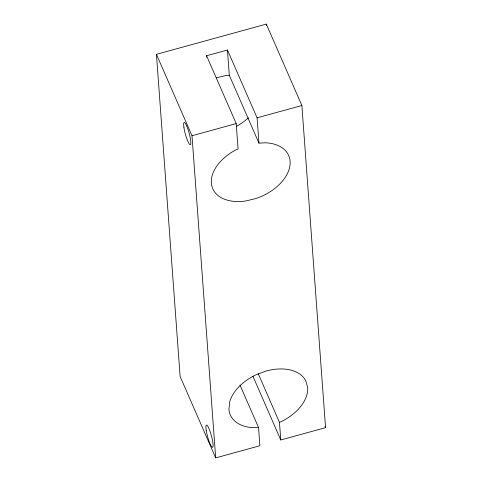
<?xml version="1.0" encoding="UTF-8"?>
<svg xmlns="http://www.w3.org/2000/svg" width="482" height="482" viewBox="0 0 482 482"><rect width="100%" height="100%" fill="white"/><g stroke="black" fill="none" stroke-linecap="round" stroke-linejoin="round"><path stroke-width="0.72" d="M280.771 439.982L279.47 422.328L280.428 421.973A41.434 26.522 -23.6 0 0 307.667 387.522L305.805 380.81A41.434 26.522 -23.6 0 0 266.281 371.001L256.159 374.743A41.434 26.522 -23.6 0 0 229.745 401.747L228.92 409.194A41.434 26.522 -23.6 0 0 250.351 427.468L258.557 427.57L259.888 445.729L215.689 457.9L180.123 376.496L156.439 54.346L266.311 24.1L301.877 105.504L325.561 427.654L280.771 439.982L252.93 376.261M206.567 55.743L227.45 49.995L257.087 117.831L258.948 143.13L265.721 142.78A41.434 26.522 -23.6 0 1 289.827 166.362A41.434 26.522 -23.6 0 1 255.972 198.512L245.681 200.994A41.434 26.522 -23.6 0 1 211.652 185.196A41.434 26.522 -23.6 0 1 235.547 150.047L238.072 148.962L236.204 123.579L206.567 55.743L206.682 57.238M215.689 457.9L192.005 135.749L236.204 123.579M257.087 117.831L301.877 105.504M216.496 77.783L226.136 75.457L229.312 75.294L258.948 143.13M324.958 426.275L325.561 427.654M156.439 54.346L192.005 135.749M258.219 373.677L279.47 422.328M239.994 385.088L258.557 427.57M266.311 24.1L266.425 25.6M227.45 49.995L229.312 75.294M248.507 117.777A41.434 26.522 -23.6 0 1 236.27 126.398M206.2 430.281A11.562 1.952 74.6 0 0 212.399 447.326A11.562 1.952 74.6 0 0 209.869 430.902A11.562 1.952 74.6 0 0 206.2 430.281M183.955 127.724A11.562 1.952 74.6 0 0 190.161 144.769A11.562 1.952 74.6 0 0 187.625 128.345A11.562 1.952 74.6 0 0 183.955 127.724"/></g></svg>
